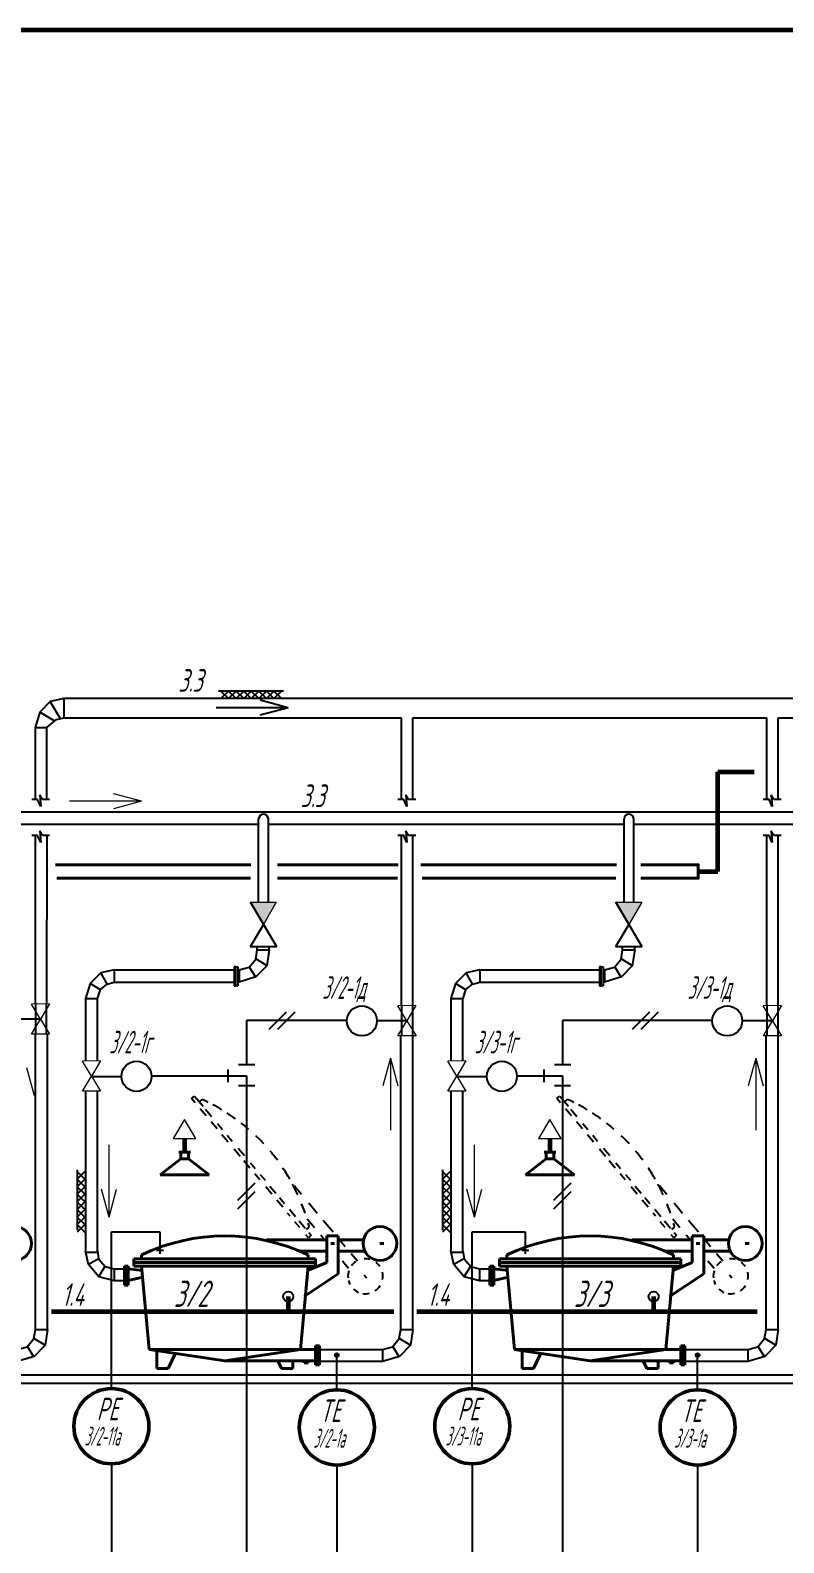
# Model space of a CAD drawing. Header units: millimetres. Extents: x -680 to 9204, y -4430 to 7779.
# Drawn here: x 3955.6 to 4055.9, y 6912.4 to 7113.6 of the extents above; entities that cross this region are included whole.
import ezdxf

# ---------------------------------------------------------------- set-up
doc = ezdxf.new("R2010")
doc.units = ezdxf.units.MM
doc.layers.get('Defpoints').update_dxf_attribs({"color": 33})
for name, color, linetype, lineweight in [('1', 4, 'Continuous', 15), ('Аппараты', 137, 'Continuous', 40), ('Арматура', 1, 'Continuous', 25), ('Выноска', 137, 'Continuous', 20), ('Датчики', 31, 'Continuous', 50), ('Связи', 95, 'Continuous', 25), ('Текст_КИП', 2, 'Continuous', 25), ('Толст.рамка', 7, 'Continuous', 60), ('Трубопроводы', 7, 'Continuous', 60)]:
    doc.layers.add(name, color=color, linetype=linetype, lineweight=lineweight)
doc.layers.add('Слой М50', color=3, linetype='Continuous')
doc.styles.add('Simplex', font='simplex.shx', dxfattribs={"width": 0.7, "oblique": 15})

# ---------------------------------------------------------------- blocks, each defined once
blk = doc.blocks.new('RAF420')
for p, q in [((4.44, 6.08), (4.84, 8.48)), ((4.84, 8.48), (8.04, 8.48)), ((8.04, 8.48), (7.4, 4.32)), ((2.68, 3.92), (4.44, 6.08)), ((4.44, 1.28), (2.76, 4.03)), ((7.24, 4.48), (4.46, 6.11)), ((7.4, 4.32), (4.52, 1.36)), ((0.04, 3.2), (2.68, 3.92)), ((0.04, 3.28), (0.04, 0.08)), ((0.04, 3.28), (0.04, 0.08)), ((4.52, 1.36), (0.04, 0))]:
    blk.add_line(p, q)
blk = doc.blocks.new('RAF418')
for p, q in [((0.74, -3.22), (0.02, 0.38)), ((0.1, 0.06), (3.22, 0.06)), ((3.14, 0.38), (3.46, -1.7)), ((3.56, -1.65), (0.74, -3.22)), ((3.54, -6.5), (0.74, -3.22)), ((3.46, -1.7), (5.22, -3.78)), ((3.54, -6.42), (5.22, -3.67)), ((5.22, -3.78), (7.54, -4.34)), ((7.54, -7.54), (3.54, -6.5)), ((7.54, -4.42), (7.54, -7.62))]:
    blk.add_line(p, q)
blk = doc.blocks.new('RAF417')
for p, q in [((1.04, 4.08), (-0.16, 0.08)), ((3.84, 6.88), (1.04, 4.08)), ((3.82, 2.45), (1.04, 4.08)), ((7.44, 7.68), (3.84, 6.88)), ((5.65, 3.8), (3.84, 6.88)), ((5.52, 3.92), (7.44, 4.4)), ((7.44, 7.68), (7.44, 4.48)), ((-0.16, 0.08), (3.04, 0.08)), ((3.04, 0.08), (3.76, 2.48)), ((3.76, 2.48), (5.52, 3.92))]:
    blk.add_line(p, q)
blk = doc.blocks.new('T11S')
at = {"layer": '1'}
for p, q in [((-2.5, 0), (0, 1.5)), ((0, -1.5), (-2.5, 0)), ((0, 1.5), (0, -1.5))]:
    blk.add_line(p, q, dxfattribs=at)
blk = doc.blocks.new('A$C2A0C230D')
at = {"layer": '1', "ltscale": 0.6}
blk.add_hatch(color=256, dxfattribs=at).paths.add_polyline_path([(-1.57, 2.37), (-3.57, 2.37), (-2.57, 0.64)])
blk.add_lwpolyline([(-1.57, 2.37), (-3.57, 2.37), (-2.57, 0.64)], close=True, dxfattribs=at)
blk = doc.blocks.new('B2')
for p, q in [((-1.5, 0), (0, -2.5)), ((-1.5, 0), (1.5, 0)), ((0, -2.5), (1.5, 0)), ((0, -2.5), (-1.5, -5)), ((1.5, -5), (0, -2.5)), ((-1.5, -5), (1.5, -5))]:
    blk.add_line(p, q)
blk = doc.blocks.new('B2S')
at = {"layer": '1'}
blk.add_blockref('B2', (0, 0), dxfattribs=at)

msp = doc.modelspace()

# ---------------------------------------------------------------- hatches: boundary and pattern name
h = msp.add_hatch(color=256)
h.dxf.hatch_style = 1
h.paths.add_polyline_path([(3996.654, 6937.313, 1), (3996.153, 6937.313, 1)])
h = msp.add_hatch(color=256)
h.dxf.hatch_style = 1
h.paths.add_polyline_path([(4044.684, 6937.313, 1), (4044.182, 6937.313, 1)])

# ---------------------------------------------------------------- linework, layer by layer
for p, q in [((3989.286, 7025.675), (3980.638, 7025.675)), ((3981.982, 7025.675), (3980.974, 7024.668)), ((3981.982, 7024.668), (3980.974, 7025.675)), ((3982.989, 7025.675), (3981.982, 7024.668)), ((3982.989, 7024.668), (3981.982, 7025.675)), ((3983.997, 7025.675), (3982.989, 7024.668)), ((3983.997, 7024.668), (3982.989, 7025.675)), ((3985.004, 7025.675), (3983.997, 7024.668)), ((3985.004, 7024.668), (3983.997, 7025.675)), ((3986.012, 7025.675), (3985.004, 7024.668)), ((3986.012, 7024.668), (3985.004, 7025.675)), ((3987.019, 7025.675), (3986.012, 7024.668)), ((3987.019, 7024.668), (3986.012, 7025.675)), ((3988.027, 7025.675), (3987.019, 7024.668)), ((3988.027, 7024.668), (3987.019, 7025.675)), ((3989.034, 7025.675), (3988.027, 7024.668)), ((3989.034, 7024.668), (3988.027, 7025.675)), ((3958.252, 7024.265), (3956.841, 7022.854)), ((3958.252, 7024.265), (3956.841, 7022.854)), ((3960.065, 7024.668), (3958.252, 7024.265)), ((3960.065, 7024.668), (3958.252, 7024.265)), ((3959.59, 7021.989), (3958.252, 7024.265)), ((3959.59, 7021.989), (3958.252, 7024.265)), ((3960.065, 7024.668), (3960.065, 7022.108)), ((4170.412, 7024.668), (3960.065, 7024.668)), ((3960.065, 7024.668), (3960.065, 7022.108)), ((3956.841, 7022.854), (3956.237, 7020.839)), ((3956.841, 7022.854), (3956.237, 7020.839)), ((3958.85, 7021.673), (3956.841, 7022.854)), ((3958.85, 7021.673), (3956.841, 7022.854)), ((3957.778, 7020.839), (3959.098, 7021.866)), ((3957.778, 7020.839), (3959.098, 7021.866)), ((3959.098, 7021.866), (3960.065, 7022.108)), ((3959.098, 7021.866), (3960.065, 7022.108)), ((3960.045, 7022.101), (4005.011, 7022.101)), ((4005.011, 7011.259), (4005.011, 7022.101)), ((4006.522, 7011.259), (4006.522, 7022.101)), ((4006.522, 7022.101), (4053.654, 7022.101)), ((4053.654, 7011.259), (4053.654, 7022.101)), ((4055.165, 7022.101), (4102.296, 7022.101)), ((4055.165, 7011.259), (4055.165, 7022.101)), ((3956.237, 7020.839), (3957.778, 7020.839)), ((3956.237, 7020.839), (3957.778, 7020.839)), ((3956.267, 7011.259), (3956.267, 7020.839)), ((3956.267, 7011.259), (3956.267, 7020.839)), ((3957.778, 7011.259), (3957.778, 7020.839)), ((3957.778, 7011.259), (3957.778, 7020.839)), ((3957.204, 7011.259), (3956.839, 7011.872)), ((3956.839, 7011.872), (3956.976, 7010.312)), ((3957.204, 7011.259), (3956.839, 7011.872)), ((3956.839, 7011.872), (3956.976, 7010.312)), ((4005.948, 7011.259), (4005.583, 7011.872)), ((4005.583, 7011.872), (4005.72, 7010.312)), ((4005.948, 7011.259), (4005.583, 7011.872)), ((4005.583, 7011.872), (4005.72, 7010.312)), ((4054.591, 7011.259), (4054.226, 7011.872)), ((4054.226, 7011.872), (4054.363, 7010.312)), ((4054.591, 7011.259), (4054.226, 7011.872)), ((4054.226, 7011.872), (4054.363, 7010.312)), ((3932.749, 7009.591), (4108.039, 7009.591)), ((3956.566, 7011.259), (3955.79, 7011.259)), ((3956.566, 7011.259), (3955.79, 7011.259)), ((3956.976, 7010.312), (3956.566, 7011.259)), ((3956.976, 7010.312), (3956.566, 7011.259)), ((3958.162, 7011.259), (3957.204, 7011.259)), ((3958.162, 7011.259), (3957.204, 7011.259)), ((4005.309, 7011.259), (4004.534, 7011.259)), ((4005.309, 7011.259), (4004.534, 7011.259)), ((4005.72, 7010.312), (4005.309, 7011.259)), ((4005.72, 7010.312), (4005.309, 7011.259)), ((4006.906, 7011.259), (4005.948, 7011.259)), ((4006.906, 7011.259), (4005.948, 7011.259)), ((4053.952, 7011.259), (4053.177, 7011.259)), ((4053.952, 7011.259), (4053.177, 7011.259)), ((4054.363, 7010.312), (4053.952, 7011.259)), ((4054.363, 7010.312), (4053.952, 7011.259)), ((4055.549, 7011.259), (4054.591, 7011.259)), ((4055.549, 7011.259), (4054.591, 7011.259)), ((3938.886, 7007.98), (3985.991, 7007.967)), ((3985.991, 6997.591), (3985.991, 7008.67)), ((3987.28, 6997.591), (3987.28, 7008.669)), ((3987.28, 7007.966), (4034.634, 7007.953)), ((4034.634, 6997.591), (4034.634, 7008.678)), ((4035.923, 6997.591), (4035.923, 7008.676)), ((4035.923, 7007.953), (4083.276, 7007.944)), ((3956.566, 7006.449), (3955.79, 7006.449)), ((3956.267, 6984.035), (3956.267, 7006.469)), ((3956.976, 7005.503), (3956.566, 7006.449)), ((3956.839, 7007.062), (3956.976, 7005.503)), ((3957.204, 7006.449), (3956.839, 7007.062)), ((3958.162, 7006.449), (3957.204, 7006.449)), ((3957.779, 7006.449), (3957.741, 6984.038)), ((4005.309, 7006.449), (4004.534, 7006.449)), ((4005.011, 6983.813), (4005.011, 7006.449)), ((4005.72, 7005.503), (4005.309, 7006.449)), ((4005.583, 7007.062), (4005.72, 7005.503)), ((4005.948, 7006.449), (4005.583, 7007.062)), ((4006.906, 7006.449), (4005.948, 7006.449)), ((4006.522, 6983.816), (4006.522, 7006.449)), ((4053.952, 7006.449), (4053.177, 7006.449)), ((4053.654, 6983.813), (4053.654, 7006.449)), ((4054.363, 7005.503), (4053.952, 7006.449)), ((4054.226, 7007.062), (4054.363, 7005.503)), ((4054.591, 7006.449), (4054.226, 7007.062)), ((4055.549, 7006.449), (4054.591, 7006.449)), ((4055.165, 6983.816), (4055.165, 7006.449)), ((3985.797, 6991.22), (3985.797, 6991.655)), ((3987.409, 6991.22), (3987.409, 6991.655)), ((4034.44, 6991.22), (4034.44, 6991.655)), ((4036.052, 6991.22), (4036.052, 6991.655)), ((3966.794, 6988.576), (3982.715, 6988.576)), ((3982.967, 6988.963), (3982.715, 6988.963)), ((3982.715, 6988.963), (3982.715, 6986.444)), ((3982.967, 6988.963), (3983.219, 6988.963)), ((3982.967, 6986.444), (3982.967, 6988.963)), ((3983.219, 6988.963), (3983.219, 6986.444)), ((3983.379, 6988.56), (3983.219, 6988.559)), ((4015.437, 6988.576), (4031.358, 6988.576)), ((4031.61, 6988.963), (4031.358, 6988.963)), ((4031.358, 6988.963), (4031.358, 6986.444)), ((4031.61, 6988.963), (4031.862, 6988.963)), ((4031.61, 6986.444), (4031.61, 6988.963)), ((4031.862, 6988.963), (4031.862, 6986.444)), ((4032.022, 6988.56), (4031.862, 6988.559)), ((3966.794, 6986.923), (3982.715, 6986.923)), ((3982.715, 6986.444), (3982.967, 6986.444)), ((3983.219, 6986.444), (3982.967, 6986.444)), ((3983.379, 6986.948), (3983.219, 6986.947)), ((4015.437, 6986.923), (4031.358, 6986.923)), ((4031.358, 6986.444), (4031.61, 6986.444)), ((4031.862, 6986.444), (4031.61, 6986.444)), ((4032.022, 6986.948), (4031.862, 6986.947)), ((3956.267, 6984.035), (3956.267, 6980.031)), ((3957.76, 6980.035), (3957.76, 6984.038)), ((3962.945, 6984.747), (3962.945, 6976.446)), ((3964.507, 6984.747), (3964.507, 6976.449)), ((4005.011, 6983.813), (4005.011, 6979.809)), ((4006.522, 6979.813), (4006.522, 6983.816)), ((4011.588, 6984.747), (4011.588, 6976.446)), ((4013.15, 6984.747), (4013.15, 6976.449)), ((4053.654, 6983.813), (4053.654, 6979.809)), ((4055.147, 6979.813), (4055.147, 6983.816)), ((3956.267, 6940.719), (3956.267, 6980.031)), ((3957.879, 6940.719), (3957.879, 6980.035)), ((4004.91, 6940.719), (4004.91, 6979.809)), ((4006.522, 6940.719), (4006.522, 6979.813)), ((4053.553, 6940.719), (4053.553, 6979.809)), ((4055.165, 6940.719), (4055.165, 6979.813)), ((3963.724, 6974.405), (3967.728, 6974.407)), ((4012.367, 6974.405), (4016.371, 6974.407)), ((3962.945, 6972.442), (3962.945, 6951.258)), ((3964.507, 6972.446), (3964.507, 6951.107)), ((3977.063, 6971.456), (3977.449, 6971.78)), ((3977.549, 6970.877), (3977.063, 6971.456)), ((3977.449, 6971.78), (3978.582, 6970.429)), ((3978.097, 6971.008), (3978.483, 6971.332)), ((4011.588, 6972.442), (4011.588, 6951.258)), ((4013.15, 6972.446), (4013.15, 6951.107)), ((4025.706, 6971.456), (4026.092, 6971.78)), ((4026.192, 6970.877), (4025.706, 6971.456)), ((4026.092, 6971.78), (4027.225, 6970.429)), ((4026.74, 6971.008), (4027.125, 6971.332)), ((3979.006, 6969.14), (3978.196, 6970.105)), ((3978.906, 6970.043), (3979.716, 6969.078)), ((4027.649, 6969.14), (4026.839, 6970.105)), ((4027.549, 6970.043), (4028.359, 6969.078)), ((3980.463, 6967.404), (3979.654, 6968.369)), ((3980.525, 6968.114), (3981.173, 6967.342)), ((4029.106, 6967.404), (4028.296, 6968.369)), ((4029.168, 6968.114), (4029.816, 6967.342)), ((3981.92, 6965.667), (3981.111, 6966.632)), ((3981.82, 6966.57), (3982.468, 6965.798)), ((4030.563, 6965.667), (4029.754, 6966.632)), ((4030.463, 6966.57), (4031.111, 6965.798)), ((3983.539, 6963.738), (3982.73, 6964.703)), ((3983.278, 6964.834), (3984.087, 6963.869)), ((3984.834, 6962.194), (3984.025, 6963.159)), ((4032.182, 6963.738), (4031.373, 6964.703)), ((4031.92, 6964.834), (4032.73, 6963.869)), ((4033.477, 6962.194), (4032.668, 6963.159)), ((3961.837, 6961.988), (3961.837, 6953.928)), ((3962.845, 6961.736), (3961.837, 6960.728)), ((3961.837, 6961.736), (3962.845, 6960.728)), ((3984.897, 6962.904), (3985.544, 6962.132)), ((3986.13, 6960.651), (3985.482, 6961.423)), ((3986.192, 6961.36), (3986.839, 6960.589)), ((4010.48, 6961.988), (4010.48, 6953.928)), ((4011.488, 6961.736), (4010.48, 6960.728)), ((4010.48, 6961.736), (4011.488, 6960.728)), ((4033.539, 6962.904), (4034.187, 6962.132)), ((4034.773, 6960.651), (4034.125, 6961.423)), ((4034.835, 6961.36), (4035.482, 6960.589)), ((3962.845, 6960.728), (3961.837, 6959.721)), ((3961.837, 6960.728), (3962.845, 6959.721)), ((3962.845, 6959.721), (3961.837, 6958.713)), ((3961.837, 6959.721), (3962.845, 6958.713)), ((3983.238, 6957.913), (3985.547, 6960.222)), ((3983.238, 6956.783), (3985.547, 6959.092)), ((3987.749, 6958.721), (3986.939, 6959.686)), ((3987.487, 6959.817), (3988.296, 6958.852)), ((3990.712, 6959.892), (3991.683, 6958.735)), ((4011.488, 6960.728), (4010.48, 6959.721)), ((4010.48, 6960.728), (4011.488, 6959.721)), ((4011.488, 6959.721), (4010.48, 6958.713)), ((4010.48, 6959.721), (4011.488, 6958.713)), ((4025.306, 6957.913), (4027.616, 6960.222)), ((4025.306, 6956.783), (4027.616, 6959.092)), ((4036.392, 6958.721), (4035.582, 6959.686)), ((4036.13, 6959.817), (4036.939, 6958.852)), ((4039.355, 6959.892), (4040.326, 6958.735)), ((3962.845, 6958.713), (3961.837, 6957.706)), ((3961.837, 6958.713), (3962.845, 6957.706)), ((3962.845, 6957.706), (3961.837, 6956.698)), ((3961.837, 6957.706), (3962.845, 6956.698)), ((3989.206, 6956.985), (3988.396, 6957.949)), ((3988.782, 6958.273), (3989.43, 6957.502)), ((3992.654, 6957.577), (3993.788, 6956.226)), ((4011.488, 6958.713), (4010.48, 6957.706)), ((4010.48, 6958.713), (4011.488, 6957.706)), ((4011.488, 6957.706), (4010.48, 6956.698)), ((4010.48, 6957.706), (4011.488, 6956.698)), ((4037.849, 6956.985), (4037.039, 6957.949)), ((4037.425, 6958.273), (4038.073, 6957.502)), ((4041.297, 6957.577), (4042.431, 6956.226)), ((3962.845, 6956.698), (3961.837, 6955.691)), ((3961.837, 6956.698), (3962.845, 6955.691)), ((3962.845, 6955.691), (3961.837, 6954.683)), ((3961.837, 6955.691), (3962.845, 6954.683)), ((3990.177, 6955.827), (3989.853, 6956.213)), ((3990.077, 6956.73), (3990.887, 6955.765)), ((3991.472, 6954.283), (3990.825, 6955.055)), ((3991.373, 6955.186), (3992.182, 6954.221)), ((3992.468, 6955.448), (3993.44, 6954.29)), ((3994.597, 6955.262), (3995.893, 6953.718)), ((4011.488, 6956.698), (4010.48, 6955.691)), ((4010.48, 6956.698), (4011.488, 6955.691)), ((4011.488, 6955.691), (4010.48, 6954.683)), ((4010.48, 6955.691), (4011.488, 6954.683)), ((4038.82, 6955.827), (4038.496, 6956.213)), ((4038.72, 6956.73), (4039.53, 6955.765)), ((4040.115, 6954.283), (4039.468, 6955.055)), ((4040.015, 6955.186), (4040.825, 6954.221)), ((4041.111, 6955.448), (4042.082, 6954.29)), ((4043.24, 6955.262), (4044.535, 6953.718)), ((3962.845, 6954.683), (3961.837, 6953.676)), ((3961.837, 6954.683), (3962.845, 6953.676)), ((3992.606, 6952.933), (3992.282, 6953.319)), ((3992.344, 6954.028), (3992.73, 6954.352)), ((3992.992, 6953.257), (3992.606, 6952.933)), ((3992.668, 6953.643), (3992.992, 6953.257)), ((3994.249, 6953.325), (3994.735, 6952.747)), ((4011.488, 6954.683), (4010.48, 6953.676)), ((4010.48, 6954.683), (4011.488, 6953.676)), ((4041.249, 6952.933), (4040.925, 6953.319)), ((4040.987, 6954.028), (4041.373, 6954.352)), ((4041.634, 6953.257), (4041.249, 6952.933)), ((4041.311, 6953.643), (4041.634, 6953.257)), ((4042.892, 6953.325), (4043.378, 6952.747)), ((3996.864, 6952.56), (3997.512, 6951.789)), ((4045.507, 6952.56), (4046.154, 6951.789)), ((3997.163, 6949.852), (3997.973, 6948.888)), ((3998.321, 6950.824), (3999.131, 6949.859)), ((4045.806, 6949.852), (4046.616, 6948.888)), ((4046.964, 6950.824), (4047.773, 6949.859)), ((3966.744, 6948.789), (3968.134, 6948.789)), ((3966.744, 6947.228), (3968.134, 6947.228)), ((4000.04, 6947.992), (4000.364, 6947.606)), ((4015.387, 6948.789), (4016.777, 6948.789)), ((4015.387, 6947.228), (4016.777, 6947.228)), ((4048.683, 6947.992), (4049.007, 6947.606)), ((3994.077, 6938.06), (4002.492, 6938.06)), ((4042.72, 6938.06), (4051.135, 6938.06)), ((4002.492, 6936.448), (3994.077, 6936.448)), ((4051.135, 6936.448), (4042.72, 6936.448)), ((3472.727, 6934.689), (4154.88, 6934.689)), ((3472.727, 6933.58), (4154.88, 6933.58))]:
    msp.add_line(p, q)
at = {"color": 6}
for q in [(3980.316, 7023.45), (3986.21, 7024.447), (3986.21, 7024.447), (3986.21, 7022.453), (3986.21, 7022.453)]:
    msp.add_line((3989.917, 7023.45), q, dxfattribs=at)
at = {"ltscale": 5}
for p, q in [((3971.73, 6974.49), (3975.534, 6974.49)), ((4020.372, 6974.49), (4024.176, 6974.49))]:
    msp.add_line(p, q, dxfattribs=at)
for centre, radius in [((3969.73, 6974.409), 2.002), ((4018.372, 6974.409), 2.002), ((3989.935, 6945.106), 0.67), ((4038.578, 6945.106), 0.67), ((3996.404, 6937.313), 0.251), ((4044.433, 6937.313), 0.251)]:
    msp.add_circle(centre, radius)
for centre, radius, start, end in [((4035.278, 7008.64), 0.646, 3.17955, 176.666), ((3986.636, 7008.633), 0.646, 3.17955, 176.666), ((3967.894, 6947.979), 25.641, 63.61015, 65.60853), ((4016.537, 6947.979), 25.641, 63.61015, 65.60853), ((3967.894, 6947.979), 25.641, 59.00717, 62.05372), ((3967.894, 6947.979), 25.641, 54.19987, 57.21912), ((4016.537, 6947.979), 25.641, 59.00717, 62.05372), ((4016.537, 6947.979), 25.641, 54.19987, 57.21912), ((3967.894, 6947.979), 25.641, 49.10819, 51.99967), ((4016.537, 6947.979), 25.641, 49.10819, 51.99967), ((3967.894, 6947.979), 25.641, 42.83973, 46.22787), ((4016.537, 6947.979), 25.641, 42.83973, 46.22787), ((3967.894, 6947.979), 25.641, 36.59356, 40), ((4016.537, 6947.979), 25.641, 36.59356, 40), ((3967.894, 6947.979), 25.641, 29.77601, 33.83283), ((4016.537, 6947.979), 25.641, 29.77601, 33.83283), ((3967.894, 6947.979), 25.641, 24.56658, 28.11713), ((4016.537, 6947.979), 25.641, 24.56658, 28.11713), ((3967.894, 6947.979), 25.641, 18.67953, 21.70722), ((4016.537, 6947.979), 25.641, 18.67953, 21.70722), ((3967.894, 6947.979), 25.641, 14.39147, 15.64915), ((4016.537, 6947.979), 25.641, 14.39147, 15.64915), ((4000.202, 6947.799), 2.322, 123.65981, 142.52881), ((4000.202, 6947.799), 2.322, 73.69007, 94.46232), ((4000.202, 6947.799), 2.322, 33.65981, 52.52881), ((4048.845, 6947.799), 2.322, 123.65981, 142.52881), ((4048.845, 6947.799), 2.322, 73.69007, 94.46232), ((4048.845, 6947.799), 2.322, 33.65981, 52.52881), ((4000.202, 6947.799), 2.322, 162.00538, 184.46232), ((4000.202, 6947.799), 2.322, 193.43495, 207.47119), ((4000.202, 6947.799), 2.322, 349.80557, 13.43495), ((4048.845, 6947.799), 2.322, 162.00538, 184.46232), ((4048.845, 6947.799), 2.322, 193.43495, 207.47119), ((4048.845, 6947.799), 2.322, 349.80557, 13.43495), ((4000.202, 6947.799), 2.322, 226.34019, 246.56505), ((4000.202, 6947.799), 2.322, 260.60129, 283.43495), ((4000.202, 6947.799), 2.322, 303.65981, 328.43495), ((4048.845, 6947.799), 2.322, 226.34019, 246.56505), ((4048.845, 6947.799), 2.322, 260.60129, 283.43495), ((4048.845, 6947.799), 2.322, 303.65981, 328.43495)]:
    msp.add_arc(centre, radius, start, end)
at = {"layer": 'Defpoints'}
for p, q in [((3956.95, 6982.035), (3952.946, 6982.019)), ((3997.732, 6981.848), (3984.393, 6981.848)), ((3984.393, 6981.848), (3984.393, 6975.966)), ((3987.408, 6980.668), (3989.718, 6982.977)), ((3988.563, 6980.693), (3990.872, 6983.002)), ((4005.738, 6981.813), (4001.735, 6981.797)), ((4046.375, 6981.848), (4026.461, 6981.848)), ((4026.461, 6981.848), (4026.461, 6975.966)), ((4035.741, 6980.668), (4038.05, 6982.977)), ((4036.896, 6980.693), (4039.205, 6983.002)), ((4054.381, 6981.813), (4050.378, 6981.797)), ((3981.897, 6975.337), (3981.897, 6973.643)), ((3983.327, 6975.966), (3985.464, 6975.966)), ((4023.965, 6975.337), (4023.965, 6973.643)), ((4025.396, 6975.966), (4027.532, 6975.966)), ((3983.325, 6973.195), (3985.461, 6973.195)), ((4025.393, 6973.195), (4027.529, 6973.195))]:
    msp.add_line(p, q, dxfattribs=at)
for centre in [(3999.733, 6981.79), (4048.376, 6981.79)]:
    msp.add_circle(centre, 2.002, dxfattribs=at)
at = {"layer": 'Аппараты'}
for p, q in [((3958.961, 7002.551), (3984.968, 7002.551)), ((3988.487, 7002.551), (4004.574, 7002.551)), ((4007.604, 7002.551), (4033.611, 7002.551)), ((3984.919, 7000.761), (3959.106, 7000.761)), ((4004.477, 7000.761), (3988.487, 7000.761)), ((4033.562, 7000.761), (4007.749, 7000.761)), ((3975.621, 6963.425), (3972.859, 6961.29)), ((3975.621, 6963.425), (3972.859, 6961.29)), ((3976.909, 6964.321), (3975.344, 6964.319)), ((3975.621, 6963.425), (3975.62, 6964.319)), ((3975.621, 6963.425), (3975.62, 6964.319)), ((3976.635, 6963.426), (3975.621, 6963.425)), ((3976.909, 6964.321), (3976.127, 6964.32)), ((3976.635, 6963.426), (3976.633, 6964.321)), ((3976.635, 6963.426), (3976.633, 6964.321)), ((3976.635, 6963.426), (3979.402, 6961.299)), ((4024.264, 6963.425), (4021.502, 6961.29)), ((4024.264, 6963.425), (4021.502, 6961.29)), ((4025.552, 6964.321), (4023.987, 6964.319)), ((4024.264, 6963.425), (4024.263, 6964.319)), ((4024.264, 6963.425), (4024.263, 6964.319)), ((4025.278, 6963.426), (4024.264, 6963.425)), ((4025.552, 6964.321), (4024.769, 6964.32)), ((4025.278, 6963.426), (4025.276, 6964.321)), ((4025.278, 6963.426), (4025.276, 6964.321)), ((4025.278, 6963.426), (4028.045, 6961.299)), ((3972.859, 6961.29), (3979.402, 6961.299)), ((4021.502, 6961.29), (4028.045, 6961.299)), ((3995.085, 6953.172), (3996.596, 6953.172)), ((3995.085, 6953.172), (3995.085, 6949.646)), ((3996.596, 6953.172), (3996.596, 6948.135)), ((4043.728, 6953.172), (4045.239, 6953.172)), ((4043.728, 6953.172), (4043.728, 6949.646)), ((4045.239, 6953.172), (4045.239, 6948.135)), ((3987.025, 6952.668), (3995.085, 6952.668)), ((3991.558, 6951.157), (3995.085, 6951.157)), ((3995.588, 6952.165), (3996.092, 6952.165)), ((3996.596, 6952.668), (4000.122, 6952.668)), ((3996.596, 6951.157), (4000.122, 6951.157)), ((4002.137, 6952.165), (4002.641, 6952.165)), ((4035.668, 6952.668), (4043.728, 6952.668)), ((4040.201, 6951.157), (4043.728, 6951.157)), ((4044.231, 6952.165), (4044.735, 6952.165)), ((4045.239, 6952.668), (4048.765, 6952.668)), ((4045.239, 6951.157), (4048.765, 6951.157)), ((4050.78, 6952.165), (4051.284, 6952.165)), ((3968.134, 6946.623), (3968.134, 6949.142)), ((3968.134, 6949.142), (3968.638, 6949.142)), ((3968.134, 6948.638), (3968.134, 6949.142)), ((3968.386, 6949.142), (3968.386, 6946.623)), ((3968.638, 6949.142), (3968.638, 6946.623)), ((3969.393, 6949.646), (3969.393, 6950.15)), ((3969.393, 6950.15), (3993.573, 6950.15)), ((3993.573, 6949.646), (3969.393, 6949.646)), ((3969.393, 6949.646), (3969.393, 6949.142)), ((3969.393, 6949.142), (3970.401, 6949.142)), ((3970.401, 6950.15), (3970.401, 6950.653)), ((3981.483, 6949.142), (3970.401, 6949.142)), ((3970.401, 6949.142), (3971.408, 6938.06)), ((3981.483, 6949.142), (3992.566, 6949.142)), ((3991.558, 6938.06), (3992.566, 6949.142)), ((3992.566, 6950.15), (3992.566, 6950.653)), ((3995.085, 6949.646), (3992.566, 6948.638)), ((3992.566, 6949.142), (3993.573, 6949.142)), ((3993.573, 6950.15), (3993.573, 6949.646)), ((3993.573, 6949.142), (3993.573, 6949.646)), ((4016.777, 6946.623), (4016.777, 6949.142)), ((4016.777, 6949.142), (4017.281, 6949.142)), ((4016.777, 6948.638), (4016.777, 6949.142)), ((4017.029, 6949.142), (4017.029, 6946.623)), ((4017.281, 6949.142), (4017.281, 6946.623)), ((4018.036, 6949.646), (4018.036, 6950.15)), ((4018.036, 6950.15), (4042.216, 6950.15)), ((4042.216, 6949.646), (4018.036, 6949.646)), ((4018.036, 6949.646), (4018.036, 6949.142)), ((4018.036, 6949.142), (4019.044, 6949.142)), ((4019.044, 6950.15), (4019.044, 6950.653)), ((4030.126, 6949.142), (4019.044, 6949.142)), ((4019.044, 6949.142), (4020.051, 6938.06)), ((4030.126, 6949.142), (4041.209, 6949.142)), ((4040.201, 6938.06), (4041.209, 6949.142)), ((4041.209, 6950.15), (4041.209, 6950.653)), ((4043.728, 6949.646), (4041.209, 6948.638)), ((4041.209, 6949.142), (4042.216, 6949.142)), ((4042.216, 6950.15), (4042.216, 6949.646)), ((4042.216, 6949.142), (4042.216, 6949.646)), ((3968.638, 6948.789), (3970.502, 6948.588)), ((3968.638, 6947.228), (3970.552, 6947.681)), ((3996.596, 6948.135), (3992.062, 6945.112)), ((4017.281, 6948.789), (4019.145, 6948.588)), ((4017.281, 6947.228), (4019.195, 6947.681)), ((4045.239, 6948.135), (4040.705, 6945.112)), ((3968.638, 6946.623), (3968.134, 6946.623)), ((4017.281, 6946.623), (4016.777, 6946.623)), ((3981.483, 6938.06), (3971.408, 6938.06)), ((3971.408, 6938.06), (3981.483, 6936.548)), ((3972.416, 6938.06), (3972.416, 6935.541)), ((3973.927, 6935.541), (3974.935, 6937.556)), ((3981.483, 6938.06), (3991.558, 6938.06)), ((3981.483, 6936.548), (3991.558, 6938.06)), ((3991.055, 6938.06), (3993.573, 6938.06)), ((3993.573, 6938.06), (3993.573, 6938.563)), ((3993.573, 6938.563), (3994.077, 6938.563)), ((3993.573, 6936.045), (3993.573, 6938.563)), ((3993.825, 6938.563), (3993.825, 6936.045)), ((3994.077, 6938.563), (3994.077, 6936.045)), ((4030.126, 6938.06), (4020.051, 6938.06)), ((4020.051, 6938.06), (4030.126, 6936.548)), ((4021.059, 6938.06), (4021.059, 6935.541)), ((4022.57, 6935.541), (4023.578, 6937.556)), ((4030.126, 6938.06), (4040.201, 6938.06)), ((4030.126, 6936.548), (4040.201, 6938.06)), ((4039.698, 6938.06), (4042.216, 6938.06)), ((4042.216, 6938.06), (4042.216, 6938.563)), ((4042.216, 6938.563), (4042.72, 6938.563)), ((4042.216, 6936.045), (4042.216, 6938.563)), ((4042.468, 6938.563), (4042.468, 6936.045)), ((4042.72, 6938.563), (4042.72, 6936.045)), ((3972.416, 6935.541), (3973.927, 6935.541)), ((3993.573, 6936.548), (3981.483, 6936.548)), ((3989.04, 6935.541), (3988.536, 6936.548)), ((3990.551, 6935.541), (3989.04, 6935.541)), ((3990.551, 6936.548), (3990.551, 6935.541)), ((3992.062, 6936.548), (3992.062, 6936.296)), ((3992.062, 6936.296), (3992.566, 6936.296)), ((3992.566, 6936.296), (3992.566, 6936.548)), ((3994.077, 6936.045), (3993.573, 6936.045)), ((4021.059, 6935.541), (4022.57, 6935.541)), ((4042.216, 6936.548), (4030.126, 6936.548)), ((4037.683, 6935.541), (4037.179, 6936.548)), ((4039.194, 6935.541), (4037.683, 6935.541)), ((4039.194, 6936.548), (4039.194, 6935.541)), ((4040.705, 6936.548), (4040.705, 6936.296)), ((4040.705, 6936.296), (4041.209, 6936.296)), ((4041.209, 6936.296), (4041.209, 6936.548)), ((4042.72, 6936.045), (4042.216, 6936.045))]:
    msp.add_line(p, q, dxfattribs=at)
msp.add_lwpolyline([(4036.851, 7002.551), (4044.523, 7002.551), (4044.523, 7000.761), (4036.851, 7000.761)], dxfattribs=at)
for centre in [(3953.494, 6952.165), (4002.137, 6952.165), (4050.78, 6952.165)]:
    msp.add_circle(centre, 2.253, dxfattribs=at)
for centre in [(3981.483, 6927.531), (4030.126, 6927.531)]:
    msp.add_arc(centre, 25.641, 64.39147, 115.60853, dxfattribs=at)
at = {"layer": 'Арматура', "color": 0}
for p, q in [((3988.417, 6991.655), (3984.923, 6997.591)), ((4037.06, 6991.655), (4033.566, 6997.591)), ((3986.636, 6994.624), (3984.854, 6991.655)), ((4035.278, 6994.624), (4033.497, 6991.655)), ((3988.417, 6991.655), (3984.854, 6991.655)), ((4037.06, 6991.655), (4033.497, 6991.655))]:
    msp.add_line(p, q, dxfattribs=at)
at = {"layer": 'Выноска', "color": 6}
for p, q in [((3970.394, 7011.006), (3966.686, 7012.003)), ((3970.394, 7011.006), (3960.792, 7011.006)), ((3970.394, 7011.006), (3966.686, 7010.009)), ((3955.096, 6975.568), (3956.093, 6971.861)), ((4003.536, 6976.847), (4002.539, 6973.14)), ((4003.536, 6976.847), (4003.536, 6967.245)), ((4003.536, 6976.847), (4004.533, 6973.14)), ((4052.179, 6976.847), (4051.182, 6973.14)), ((4052.179, 6976.847), (4052.179, 6967.245)), ((4052.179, 6976.847), (4053.176, 6973.14)), ((3966.073, 6955.688), (3966.073, 6965.29)), ((4014.716, 6955.688), (4014.716, 6965.29)), ((3966.073, 6955.688), (3965.076, 6959.395)), ((3966.073, 6955.688), (3967.07, 6959.395)), ((4014.716, 6955.688), (4013.719, 6959.395)), ((4014.716, 6955.688), (4015.713, 6959.395))]:
    msp.add_line(p, q, dxfattribs=at)
at = {"layer": 'Датчики'}
for centre in [(3966.391, 6927.86), (4014.434, 6927.86), (3996.403, 6927.695), (4044.433, 6927.695)]:
    msp.add_circle(centre, 5, dxfattribs=at)
at = {"layer": 'Связи'}
for p, q in [((3971.73, 6974.49), (3984.393, 6974.49)), ((3984.393, 6974.49), (3984.393, 6658.656)), ((4020.372, 6974.49), (4026.461, 6974.49)), ((4026.461, 6974.49), (4026.461, 6658.656)), ((3966.391, 6932.86), (3966.391, 6953.706)), ((3966.391, 6953.706), (3972.848, 6953.706)), ((3972.848, 6953.706), (3972.848, 6950.8)), ((4014.434, 6932.86), (4014.434, 6953.706)), ((4014.434, 6953.706), (4021.491, 6953.706)), ((4021.491, 6953.706), (4021.491, 6950.8)), ((3972.371, 6951.288), (3973.324, 6951.288)), ((4021.014, 6951.288), (4021.967, 6951.288)), ((3996.403, 6932.695), (3996.403, 6937.234)), ((4044.433, 6932.695), (4044.433, 6937.234)), ((3966.391, 6922.86), (3966.391, 6679.768)), ((4014.434, 6922.86), (4014.434, 6679.149)), ((3996.404, 6922.695), (3996.48, 6679.15)), ((4044.433, 6922.695), (4044.509, 6679.15))]:
    msp.add_line(p, q, dxfattribs=at)
at = {"layer": 'Толст.рамка'}
msp.add_line((4629.642, 7113.595), (3393.14, 7113.595), dxfattribs=at)
at = {"layer": 'Трубопроводы', "color": 4}
for p, q in [((4047.131, 7001.656), (4047.131, 7014.932)), ((4047.131, 7014.932), (4051.973, 7014.932)), ((4044.523, 7001.656), (4047.131, 7001.656)), ((3989.935, 6945.106), (3989.935, 6943.139)), ((4038.578, 6945.106), (4038.578, 6943.139)), ((3958.424, 6943.139), (4003.99, 6943.139)), ((4007.067, 6943.139), (4052.354, 6943.139))]:
    msp.add_line(p, q, dxfattribs=at)
at = {"layer": 'Трубопроводы'}
for p, q in [((3976.124, 6966.147), (3976.127, 6964.32)), ((4024.767, 6966.147), (4024.769, 6964.32))]:
    msp.add_line(p, q, dxfattribs=at)

# ---------------------------------------------------------------- block references
at = {"xscale": 0.5037499999980355, "yscale": 0.5037499999980355, "zscale": 0.5037499999980355}
for name, p in [('RAF420', (3983.359, 6986.948)), ('RAF420', (4032.002, 6986.948)), ('RAF417', (3963.026, 6984.707)), ('RAF417', (4011.669, 6984.707)), ('RAF418', (3962.945, 6951.006)), ('RAF418', (4011.588, 6951.006)), ('RAF420', (3953.829, 6936.448)), ('RAF420', (4002.472, 6936.448)), ('RAF420', (4051.115, 6936.448))]:
    msp.add_blockref(name, p, dxfattribs=at)
at = {"linetype": 'Continuous', "xscale": -0.8006772500549849, "yscale": 0.8006772500550596, "zscale": 0.8006772500551095, "rotation": 0.1288860576492112}
for p in [(3963.719, 6976.448), (4012.362, 6976.448)]:
    msp.add_blockref('B2S', p, dxfattribs=at)
at = {"xscale": -1.007500000000618, "yscale": 1.007500000000618, "zscale": 1.0075, "rotation": 90}
for p in [(3976.124, 6966.148), (4024.767, 6966.148)]:
    msp.add_blockref('T11S', p, dxfattribs=at)
at = {"layer": 'Defpoints', "linetype": 'Continuous', "xscale": -0.8006772500549849, "yscale": 0.8006772500550596, "zscale": 0.8006772500551095, "rotation": 0.1288860576492112}
for p in [(3956.947, 6984.036), (4005.734, 6983.814), (4054.377, 6983.814)]:
    msp.add_blockref('B2S', p, dxfattribs=at)
at = {"layer": 'Арматура', "color": 0, "xscale": -1.712777963739427, "yscale": 1.712777963739427, "zscale": 1.712777963739275}
for p in [(3982.227, 6993.532), (4030.87, 6993.532)]:
    msp.add_blockref('A$C2A0C230D', p, dxfattribs=at)

# ---------------------------------------------------------------- texts
at = {"layer": 'Defpoints', "style": 'Simplex', "oblique": 15, "width": 0.45}
for s, p in [('3/2-1д', (3994.476, 6984.721)), ('3/3-1д', (4043.119, 6984.721))]:
    msp.add_text(s, height=3, dxfattribs=at).set_placement(p)
at = {"layer": 'Слой М50', "style": 'Simplex', "oblique": 15, "width": 0.6}
for s, p in [('3.3', (3975.312, 7025.588)), ('3.3', (3991.584, 7010.238)), ('1.4', (3959.807, 6943.87)), ('1.4', (4008.45, 6943.87))]:
    msp.add_text(s, height=3, dxfattribs=at).set_placement(p)
at = {"layer": 'Текст_КИП', "style": 'Simplex', "oblique": 15}
for s, height, width, p in [('3/2-1г', 3, 0.45, (3966.105, 6977.467)), ('3/3-1г', 3, 0.45, (4014.748, 6977.467)), ('3/2', 3.5, 0.6, (3974.699, 6943.725)), ('3/3', 3.5, 0.6, (4027.965, 6943.725)), ('PЕ', 3, 0.6, (3964.437, 6928.644)), ('TE', 3, 0.6, (3994.125, 6928.411)), ('PЕ', 3, 0.6, (4012.48, 6928.644)), ('TE', 3, 0.6, (4042.155, 6928.411))]:
    msp.add_text(s, height=height, dxfattribs=dict(at, width=width)).set_placement(p)
at = {"layer": 'Текст_КИП', "color": 4, "style": 'Simplex', "oblique": 15, "width": 0.4}
for s, p in [('3/2-11а', (3962.824, 6925.288)), ('3/2-1а', (3993.285, 6925.011)), ('3/3-11а', (4010.867, 6925.288)), ('3/3-1а', (4041.314, 6925.011))]:
    msp.add_text(s, height=2.5, dxfattribs=at).set_placement(p)

doc.saveas('drawing.dxf')
